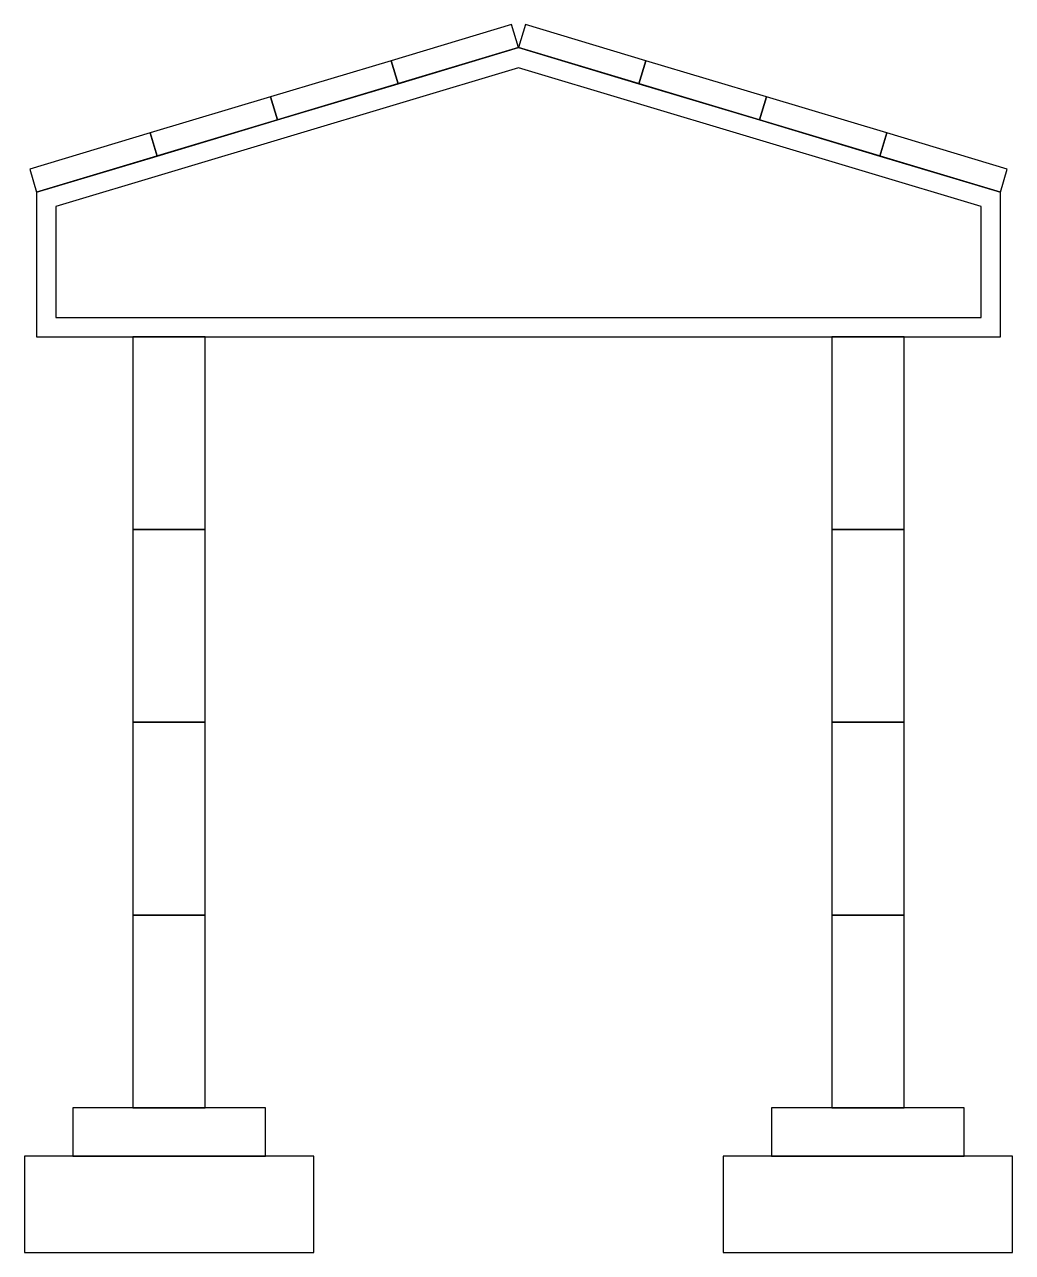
# Model space of a CAD drawing. Header units: metres. Extents: x -25 to 2025, y 0 to 2548.
import ezdxf

# ---------------------------------------------------------------- set-up
doc = ezdxf.new("R2010")
doc.units = ezdxf.units.M

msp = doc.modelspace()

# ---------------------------------------------------------------- linework, layer by layer
at = {"layer": 'CHEREPICA'}
for p, q in [((1014.3674, 2547.8913), (1000, 2500)), ((1264.3601, 2472.8935), (1014.3674, 2547.8913)), ((985.6032, 2547.8825), (735.6106, 2472.8847)), ((999.9706, 2499.9912), (985.6032, 2547.8825)), ((749.978, 2424.9934), (999.9706, 2499.9912)), ((1000, 2500), (1249.9927, 2425.0022)), ((735.6106, 2472.8847), (485.6179, 2397.8869)), ((749.978, 2424.9934), (735.6106, 2472.8847)), ((735.6106, 2472.8847), (749.978, 2424.9934)), ((1249.9927, 2425.0022), (1264.3601, 2472.8935)), ((1264.3601, 2472.8935), (1249.9927, 2425.0022)), ((1514.3527, 2397.8957), (1264.3601, 2472.8935)), ((499.9853, 2349.9956), (749.978, 2424.9934)), ((1249.9927, 2425.0022), (1499.9853, 2350.0044)), ((485.6179, 2397.8869), (235.6253, 2322.8891)), ((499.9853, 2349.9956), (485.6179, 2397.8869)), ((485.6179, 2397.8869), (499.9853, 2349.9956)), ((1499.9853, 2350.0044), (1514.3527, 2397.8957)), ((1514.3527, 2397.8957), (1499.9853, 2350.0044)), ((1764.3454, 2322.8979), (1514.3527, 2397.8957)), ((249.9927, 2274.9978), (499.9853, 2349.9956)), ((1499.9853, 2350.0044), (1749.978, 2275.0066)), ((235.6253, 2322.8891), (-14.3674, 2247.8913)), ((249.9927, 2274.9978), (235.6253, 2322.8891)), ((235.6253, 2322.8891), (249.9927, 2274.9978)), ((1749.978, 2275.0066), (1764.3454, 2322.8979)), ((1764.3454, 2322.8979), (1749.978, 2275.0066)), ((2014.338, 2247.9001), (1764.3454, 2322.8979)), ((0, 2200), (249.9927, 2274.9978)), ((1749.978, 2275.0066), (1999.9706, 2200.0088)), ((-14.3674, 2247.8913), (0, 2200)), ((1999.9706, 2200.0088), (2014.338, 2247.9001))]:
    msp.add_line(p, q, dxfattribs=at)
at = {"layer": 'FRONTON'}
for p, q in [((1000, 2500), (0, 2200)), ((2000, 2200), (1000, 2500)), ((1000, 2458.2388), (40, 2170.2388)), ((1960, 2170.2388), (1000, 2458.2388)), ((0, 2200), (0, 1900)), ((2000, 1900), (2000, 2200)), ((40, 2170.2388), (40, 1940)), ((1960, 1940), (1960, 2170.2388)), ((40, 1940), (1960, 1940)), ((0, 1900), (2000, 1900))]:
    msp.add_line(p, q, dxfattribs=at)
at = {"layer": 'FUNDAMENT'}
for p, q in [((475, 300), (75, 300)), ((75, 300), (75, 200)), ((475, 200), (475, 300)), ((1925, 300), (1525, 300)), ((1525, 300), (1525, 200)), ((1925, 200), (1925, 300)), ((575, 200), (-25, 200)), ((-25, 200), (-25, 0)), ((75, 200), (475, 200)), ((575, 0), (575, 200)), ((2025, 200), (1425, 200)), ((1425, 200), (1425, 0)), ((1525, 200), (1925, 200)), ((2025, 0), (2025, 200)), ((-25, 0), (575, 0)), ((1425, 0), (2025, 0))]:
    msp.add_line(p, q, dxfattribs=at)
at = {"layer": 'KOLONNA'}
for p, q in [((350, 1900), (200, 1900)), ((200, 1900), (200, 1500)), ((350, 1500), (350, 1900)), ((1800, 1900), (1650, 1900)), ((1650, 1900), (1650, 1500)), ((1800, 1500), (1800, 1900)), ((350, 1500), (200, 1500)), ((200, 1500), (200, 1100)), ((200, 1500), (350, 1500)), ((350, 1100), (350, 1500)), ((1800, 1500), (1650, 1500)), ((1650, 1500), (1650, 1100)), ((1650, 1500), (1800, 1500)), ((1800, 1100), (1800, 1500)), ((350, 1100), (200, 1100)), ((200, 1100), (200, 700)), ((200, 1100), (350, 1100)), ((350, 700), (350, 1100)), ((1800, 1100), (1650, 1100)), ((1650, 1100), (1650, 700)), ((1650, 1100), (1800, 1100)), ((1800, 700), (1800, 1100)), ((350, 700), (200, 700)), ((200, 700), (200, 300)), ((200, 700), (350, 700)), ((350, 300), (350, 700)), ((1800, 700), (1650, 700)), ((1650, 700), (1650, 300)), ((1650, 700), (1800, 700)), ((1800, 300), (1800, 700)), ((200, 300), (350, 300)), ((1650, 300), (1800, 300))]:
    msp.add_line(p, q, dxfattribs=at)

doc.saveas('drawing.dxf')
